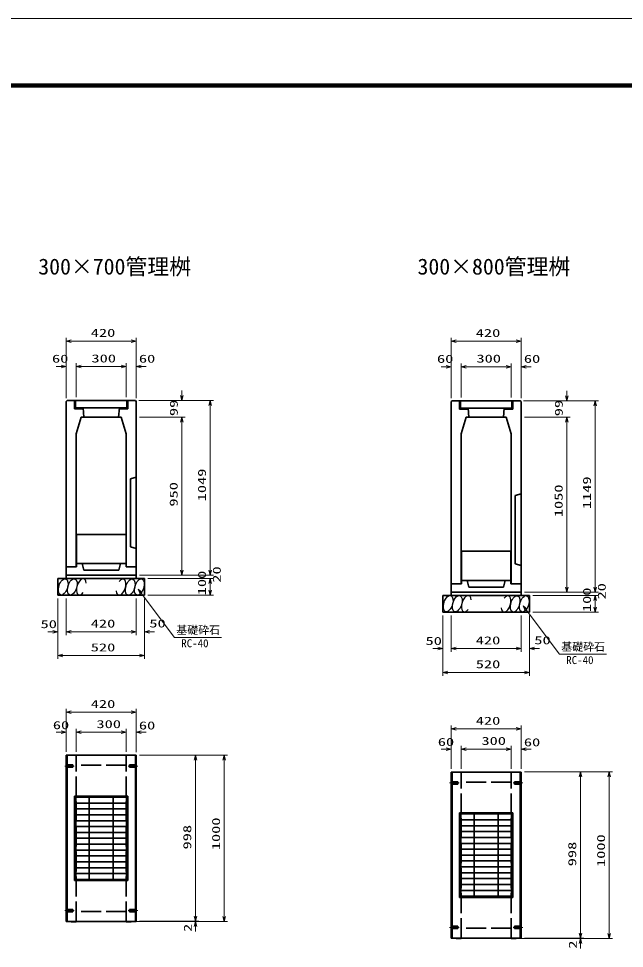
# Model space of a CAD drawing. Units: millimetres on the paper. Extents: x 20 to 1011, y 20 to 614.
# Drawn here: x 504.8 to 686.7, y 334.8 to 614.1 of the extents above; entities that cross this region are included whole.
import ezdxf
from ezdxf.enums import TextEntityAlignment as Align

# ---------------------------------------------------------------- set-up
doc = ezdxf.new("R2010")
doc.units = ezdxf.units.MM
doc.linetypes.add('CHAIN', pattern=[18.5, 12, -1.5, 3.5, -1.5])
doc.linetypes.add('DASHED', pattern=[7.5, 6, -1.5])
for name, color, linetype, lineweight in [('D-BMK（構造物基準線）', 2, 'CHAIN', 18), ('D-STR-DIM（寸法）', 7, 'Continuous', 13), ('D-STR-HTXT(基礎砕石-旗)', 7, 'Continuous', 13), ('D-STR-STRF(グリ)', 7, 'Continuous', 25), ('D-STR（構造物）', 1, 'Continuous', 35), ('D-TTL-LINE（区切線）', 7, 'Continuous', 35), ('D-TTL（外枠）', 2, 'Continuous', 140)]:
    doc.layers.add(name, color=color, linetype=linetype, lineweight=lineweight)
doc.layers.add('D-STR-TXT(文字)', color=7, linetype='Continuous')
doc.styles.add('ＭＳ ゴシック', font='')
doc.styles.get('ＭＳ ゴシック').set_extended_font_data('MS Gothic')

# ---------------------------------------------------------------- blocks, each defined once
blk = doc.blocks.new('_Open30@@SfigorgFlag@@4')
at = {"color": 7, "linetype": 'Continuous', "lineweight": 13}
for p, q in [((-1, 0.2679), (0, 0)), ((0, 0), (-1, -0.2679)), ((0, 0), (-1, 0))]:
    blk.add_line(p, q, dxfattribs=at)

msp = doc.modelspace()

# ---------------------------------------------------------------- linework, layer by layer
at = {"layer": 'D-BMK（構造物基準線）'}
for p, q in [((518.661, 389.593), (521.51, 389.593)), ((540.585, 389.593), (537.735, 389.593)), ((634.226, 384.545), (637.076, 384.545)), ((656.15, 384.545), (653.301, 384.545)), ((518.661, 346.193), (521.51, 346.193)), ((540.585, 346.193), (537.735, 346.193)), ((634.226, 341.145), (637.076, 341.145)), ((656.15, 341.145), (653.301, 341.145))]:
    msp.add_line(p, q, dxfattribs=at)
at = {"layer": 'D-STR-DIM（寸法）'}
for p, q in [((519.123, 510.572), (519.123, 518.263)), ((520.623, 517.263), (538.623, 517.263)), ((540.123, 510.572), (540.123, 518.263)), ((634.688, 510.524), (634.688, 518.215)), ((636.188, 517.215), (654.188, 517.215)), ((655.688, 510.524), (655.688, 518.215)), ((517.623, 509.572), (516.123, 509.572)), ((519.123, 500.108), (519.123, 510.572)), ((522.123, 500.353), (522.123, 510.572)), ((522.123, 500.353), (522.123, 510.572)), ((523.623, 509.572), (525.123, 509.572)), ((523.623, 509.572), (535.623, 509.572)), ((535.623, 509.572), (534.123, 509.572)), ((537.123, 500.353), (537.123, 510.572)), ((537.123, 500.353), (537.123, 510.572)), ((540.123, 500.108), (540.123, 510.572)), ((541.623, 509.572), (543.123, 509.572)), ((633.188, 509.524), (631.688, 509.524)), ((634.688, 500.061), (634.688, 510.524)), ((637.688, 500.306), (637.688, 510.524)), ((637.688, 500.306), (637.688, 510.524)), ((639.188, 509.524), (640.688, 509.524)), ((639.188, 509.524), (651.188, 509.524)), ((651.188, 509.524), (649.688, 509.524)), ((652.688, 500.306), (652.688, 510.524)), ((652.688, 500.306), (652.688, 510.524)), ((655.688, 500.061), (655.688, 510.524)), ((657.188, 509.524), (658.688, 509.524)), ((553.827, 500.853), (553.827, 502.353)), ((669.393, 500.806), (669.393, 502.306)), ((540.873, 499.353), (554.827, 499.353)), ((541.873, 499.353), (563.325, 499.353)), ((562.325, 448.403), (562.325, 497.853)), ((656.438, 499.306), (670.393, 499.306)), ((657.438, 499.306), (678.891, 499.306)), ((677.891, 443.356), (677.891, 497.806)), ((541.123, 494.403), (554.827, 494.403)), ((541.123, 494.403), (554.827, 494.403)), ((656.688, 494.356), (670.393, 494.356)), ((656.688, 494.356), (670.393, 494.356)), ((553.827, 448.403), (553.827, 492.903)), ((553.827, 492.903), (553.827, 491.403)), ((669.393, 443.356), (669.393, 492.856)), ((669.393, 492.856), (669.393, 491.356)), ((562.325, 448.403), (562.325, 449.903)), ((541.123, 446.903), (563.325, 446.903)), ((541.123, 446.903), (554.827, 446.903)), ((541.123, 446.903), (563.325, 446.903)), ((543.623, 445.903), (563.325, 445.903)), ((543.623, 445.903), (563.325, 445.903)), ((562.325, 442.403), (562.325, 444.403)), ((562.325, 444.403), (562.325, 442.903)), ((677.891, 443.356), (677.891, 444.856)), ((656.688, 441.856), (678.891, 441.856)), ((656.688, 441.856), (670.393, 441.856)), ((656.688, 441.856), (678.891, 441.856)), ((516.623, 439.903), (516.623, 428.936)), ((516.623, 438.903), (516.623, 421.779)), ((519.123, 439.903), (519.123, 428.936)), ((519.123, 439.903), (519.123, 428.936)), ((540.123, 439.903), (540.123, 428.936)), ((540.123, 438.903), (540.123, 428.936)), ((542.623, 439.903), (542.623, 428.936)), ((542.623, 438.903), (542.623, 421.779)), ((543.623, 440.903), (563.325, 440.903)), ((659.188, 440.856), (678.891, 440.856)), ((659.188, 440.856), (678.891, 440.856)), ((677.891, 437.356), (677.891, 439.356)), ((677.891, 439.356), (677.891, 437.856)), ((659.188, 435.856), (678.891, 435.856)), ((632.188, 434.856), (632.188, 423.888)), ((632.188, 433.856), (632.188, 416.731)), ((634.688, 434.856), (634.688, 423.888)), ((634.688, 434.856), (634.688, 423.888)), ((655.688, 434.856), (655.688, 423.888)), ((655.688, 433.856), (655.688, 423.888)), ((658.188, 434.856), (658.188, 423.888)), ((658.188, 433.856), (658.188, 416.731)), ((515.123, 429.936), (513.623, 429.936)), ((520.623, 429.936), (538.623, 429.936)), ((520.623, 429.936), (522.123, 429.936)), ((538.623, 429.936), (537.123, 429.936)), ((544.123, 429.936), (545.623, 429.936)), ((630.688, 424.888), (629.188, 424.888)), ((636.188, 424.888), (654.188, 424.888)), ((636.188, 424.888), (637.688, 424.888)), ((654.188, 424.888), (652.688, 424.888)), ((659.688, 424.888), (661.188, 424.888)), ((518.123, 422.779), (541.123, 422.779)), ((633.688, 417.731), (656.688, 417.731)), ((519.123, 400.74), (519.123, 406.79)), ((520.623, 405.79), (538.623, 405.79)), ((540.123, 400.77), (540.123, 406.79)), ((517.623, 399.74), (516.123, 399.74)), ((519.123, 393.843), (519.123, 400.74)), ((522.123, 393.843), (522.123, 400.74)), ((522.123, 393.895), (522.123, 400.74)), ((523.623, 399.74), (535.623, 399.74)), ((523.623, 399.74), (525.123, 399.74)), ((535.623, 399.74), (534.123, 399.74)), ((537.123, 393.843), (537.123, 400.74)), ((537.123, 393.843), (537.123, 400.74)), ((540.123, 393.813), (540.123, 400.74)), ((541.623, 399.74), (543.123, 399.74)), ((634.688, 395.692), (634.688, 401.742)), ((636.188, 400.742), (654.188, 400.742)), ((655.688, 395.722), (655.688, 401.742)), ((633.188, 394.692), (631.688, 394.692)), ((634.688, 388.795), (634.688, 395.692)), ((637.688, 388.795), (637.688, 395.692)), ((637.688, 388.847), (637.688, 395.692)), ((639.188, 394.692), (651.188, 394.692)), ((639.188, 394.692), (640.688, 394.692)), ((651.188, 394.692), (649.688, 394.692)), ((652.688, 388.795), (652.688, 395.692)), ((652.688, 388.795), (652.688, 395.692)), ((655.688, 388.765), (655.688, 395.692)), ((657.188, 394.692), (658.688, 394.692)), ((541.123, 392.873), (558.911, 392.873)), ((557.911, 344.473), (557.911, 391.373)), ((558.911, 392.873), (567.551, 392.873)), ((566.551, 344.373), (566.551, 391.373)), ((656.688, 387.826), (674.477, 387.826)), ((673.477, 339.426), (673.477, 386.326)), ((674.477, 387.826), (683.117, 387.826)), ((682.117, 339.326), (682.117, 386.326)), ((557.911, 344.473), (557.911, 345.973)), ((539.873, 342.873), (558.911, 342.873)), ((541.123, 342.973), (558.911, 342.973)), ((541.123, 342.973), (558.911, 342.973)), ((556.474, 342.873), (567.551, 342.873)), ((557.911, 341.373), (557.911, 339.873)), ((673.477, 339.426), (673.477, 340.926)), ((655.438, 337.826), (674.477, 337.826)), ((656.688, 337.926), (674.477, 337.926)), ((656.688, 337.926), (674.477, 337.926)), ((672.04, 337.826), (683.117, 337.826)), ((673.477, 336.326), (673.477, 334.826))]:
    msp.add_line(p, q, dxfattribs=at)
at = {"layer": 'D-STR-HTXT(基礎砕石-旗)'}
for p, q in [((551.641, 428.206), (541.637, 441.532)), ((667.206, 423.159), (657.202, 436.485)), ((565.744, 428.206), (551.641, 428.206)), ((681.31, 423.159), (667.206, 423.159))]:
    msp.add_line(p, q, dxfattribs=at)
at = {"layer": 'D-STR-STRF(グリ)'}
for centre, major_axis in [((518.217, 443.427), (0.79, 2.421)), ((520.939, 443.427), (0.79, 2.421)), ((538.327, 443.346), (-0.771, -2.427)), ((541.048, 443.367), (-0.771, -2.427)), ((633.783, 438.379), (0.79, 2.421)), ((636.504, 438.379), (0.79, 2.421)), ((653.892, 438.298), (-0.771, -2.427)), ((656.614, 438.32), (-0.771, -2.427))]:
    msp.add_ellipse(centre, major_axis=major_axis, ratio=0.5139, dxfattribs=at)
for centre, major_axis in [((523.679, 443.427), (0.79, 2.421)), ((535.586, 443.324), (-0.771, -2.427)), ((639.245, 438.379), (0.79, 2.421)), ((651.152, 438.276), (-0.771, -2.427))]:
    msp.add_ellipse(centre, major_axis=major_axis, ratio=0.5139, start_param=5.3575563, end_param=10.3750652, dxfattribs=at)
at = {"layer": 'D-STR（構造物）'}
for p, q in [((519.373, 499.353), (519.123, 499.108)), ((519.123, 499.108), (519.123, 445.903)), ((519.373, 499.353), (539.873, 499.353)), ((521.623, 496.853), (521.623, 499.353)), ((521.923, 497.153), (521.923, 499.353)), ((537.358, 497.153), (521.923, 497.153)), ((524.123, 497.153), (521.923, 497.153)), ((524.123, 496.853), (524.123, 497.153)), ((524.173, 497.153), (524.423, 494.403)), ((535.073, 497.153), (534.823, 494.403)), ((535.123, 496.853), (535.123, 497.153)), ((535.123, 497.153), (537.323, 497.153)), ((537.358, 497.153), (537.358, 499.353)), ((537.623, 496.853), (537.623, 499.353)), ((539.873, 499.353), (540.123, 499.108)), ((540.123, 499.108), (540.123, 445.903)), ((634.938, 499.306), (634.688, 499.061)), ((634.688, 499.06), (634.688, 440.856)), ((634.938, 499.306), (655.438, 499.306)), ((637.188, 496.806), (637.188, 499.306)), ((637.488, 497.106), (637.488, 499.306)), ((652.923, 497.106), (652.923, 499.306)), ((653.188, 496.806), (653.188, 499.306)), ((655.438, 499.306), (655.688, 499.061)), ((655.688, 499.061), (655.688, 440.856)), ((524.123, 496.853), (521.623, 496.853)), ((522.123, 489.403), (523.623, 494.403)), ((535.623, 494.403), (523.623, 494.403)), ((535.123, 496.853), (537.623, 496.853)), ((537.123, 489.403), (535.623, 494.403)), ((639.688, 496.806), (637.188, 496.806)), ((652.923, 497.106), (637.488, 497.106)), ((639.688, 497.106), (637.488, 497.106)), ((637.688, 489.356), (639.188, 494.356)), ((651.188, 494.356), (639.188, 494.356)), ((639.688, 496.806), (639.688, 497.106)), ((639.738, 497.106), (639.988, 494.356)), ((650.638, 497.106), (650.388, 494.356)), ((650.688, 496.806), (650.688, 497.106)), ((650.688, 497.106), (652.888, 497.106)), ((650.688, 496.806), (653.188, 496.806)), ((652.688, 489.356), (651.188, 494.356)), ((522.123, 489.403), (522.123, 449.403)), ((537.123, 489.403), (537.123, 449.403)), ((637.688, 489.356), (637.688, 444.356)), ((652.688, 489.356), (652.688, 444.356)), ((538.373, 475.903), (540.123, 476.403)), ((538.373, 475.903), (538.373, 455.403)), ((653.938, 470.856), (655.688, 471.356)), ((653.938, 470.856), (653.938, 450.356)), ((522.173, 459.153), (522.173, 449.403)), ((522.173, 459.153), (537.073, 459.153)), ((537.073, 459.153), (537.073, 449.403)), ((538.373, 455.403), (540.123, 454.903)), ((637.738, 454.106), (637.738, 444.356)), ((637.738, 454.106), (652.638, 454.106)), ((652.638, 454.106), (652.638, 444.356)), ((522.173, 450.403), (537.073, 450.403)), ((524.373, 448.403), (523.873, 450.403)), ((534.873, 448.403), (535.373, 450.403)), ((653.938, 450.356), (655.688, 449.856)), ((519.123, 449.403), (522.173, 449.403)), ((519.123, 449.403), (522.123, 449.403)), ((519.123, 446.903), (540.123, 446.903)), ((524.373, 448.403), (534.873, 448.403)), ((537.073, 449.403), (540.123, 449.403)), ((540.123, 449.403), (537.123, 449.403)), ((516.623, 445.903), (542.623, 445.903)), ((516.623, 445.903), (516.623, 440.903)), ((542.623, 445.903), (542.623, 440.903)), ((634.688, 444.356), (637.738, 444.356)), ((634.688, 444.356), (637.688, 444.356)), ((637.738, 445.356), (652.638, 445.356)), ((639.938, 443.356), (639.438, 445.356)), ((650.438, 443.356), (650.938, 445.356)), ((652.638, 444.356), (655.688, 444.356)), ((655.688, 444.356), (652.688, 444.356)), ((634.688, 441.856), (655.688, 441.856)), ((639.938, 443.356), (650.438, 443.356)), ((516.623, 440.903), (542.623, 440.903)), ((632.188, 440.856), (658.188, 440.856)), ((632.188, 440.856), (632.188, 435.856)), ((658.188, 440.856), (658.188, 435.856)), ((632.188, 435.856), (658.188, 435.856)), ((519.123, 342.943), (519.123, 392.843)), ((540.123, 392.843), (519.123, 392.843)), ((519.373, 342.943), (519.373, 392.843)), ((539.873, 342.943), (539.873, 392.843)), ((540.123, 342.943), (540.123, 392.843)), ((519.123, 389.943), (521.123, 389.943)), ((519.123, 389.243), (521.123, 389.243)), ((521.123, 389.243), (521.123, 389.943)), ((540.123, 389.943), (538.123, 389.943)), ((538.123, 389.243), (538.123, 389.943)), ((540.123, 389.243), (538.123, 389.243)), ((634.688, 337.895), (634.688, 387.795)), ((655.688, 387.795), (634.688, 387.795)), ((634.938, 337.895), (634.938, 387.795)), ((655.438, 337.895), (655.438, 387.795)), ((655.688, 337.895), (655.688, 387.795)), ((634.688, 384.895), (636.688, 384.895)), ((634.688, 384.195), (636.688, 384.195)), ((636.688, 384.195), (636.688, 384.895)), ((655.688, 384.895), (653.688, 384.895)), ((653.688, 384.195), (653.688, 384.895)), ((655.688, 384.195), (653.688, 384.195)), ((521.623, 355.193), (521.623, 380.593)), ((521.623, 380.593), (537.623, 380.593)), ((522.048, 355.538), (522.048, 380.248)), ((522.048, 380.248), (537.198, 380.248)), ((526.048, 355.538), (526.048, 380.248)), ((533.198, 355.538), (533.198, 380.248)), ((537.198, 355.538), (537.198, 380.248)), ((537.623, 355.193), (537.623, 380.593)), ((522.048, 378.483), (537.198, 378.483)), ((522.048, 376.718), (537.198, 376.718)), ((522.048, 374.953), (537.198, 374.953)), ((637.188, 350.145), (637.188, 375.545)), ((637.188, 375.545), (653.188, 375.545)), ((637.613, 350.49), (637.613, 375.2)), ((637.613, 375.2), (652.763, 375.2)), ((641.613, 350.49), (641.613, 375.2)), ((648.763, 350.49), (648.763, 375.2)), ((652.763, 350.49), (652.763, 375.2)), ((653.188, 350.145), (653.188, 375.545)), ((522.048, 373.188), (537.198, 373.188)), ((637.613, 373.435), (652.763, 373.435)), ((637.613, 371.67), (652.763, 371.67)), ((522.048, 371.423), (537.198, 371.423)), ((522.048, 369.658), (537.198, 369.658)), ((637.613, 369.905), (652.763, 369.905)), ((522.048, 367.893), (537.198, 367.893)), ((522.048, 366.128), (537.198, 366.128)), ((637.613, 368.14), (652.763, 368.14)), ((637.613, 366.375), (652.763, 366.375)), ((522.048, 364.363), (537.198, 364.363)), ((637.613, 364.61), (652.763, 364.61)), ((522.048, 362.598), (537.198, 362.598)), ((522.048, 360.833), (537.198, 360.833)), ((637.613, 362.845), (652.763, 362.845)), ((637.613, 361.08), (652.763, 361.08)), ((522.048, 359.068), (537.198, 359.068)), ((637.613, 359.315), (652.763, 359.315)), ((637.613, 357.55), (652.763, 357.55)), ((521.623, 355.193), (537.623, 355.193)), ((522.048, 357.303), (537.198, 357.303)), ((522.048, 355.538), (537.198, 355.538)), ((637.613, 355.785), (652.763, 355.785)), ((637.613, 354.02), (652.763, 354.02)), ((637.613, 352.255), (652.763, 352.255)), ((637.188, 350.145), (653.188, 350.145)), ((637.613, 350.49), (652.763, 350.49)), ((519.123, 346.543), (521.123, 346.543)), ((521.123, 346.543), (521.123, 345.843)), ((540.123, 346.543), (538.123, 346.543)), ((538.123, 346.543), (538.123, 345.843)), ((519.123, 345.843), (521.123, 345.843)), ((540.123, 345.843), (538.123, 345.843)), ((540.123, 342.943), (519.123, 342.943)), ((520.623, 342.843), (520.523, 342.943)), ((522.123, 342.843), (520.623, 342.843)), ((522.123, 342.843), (522.223, 342.943)), ((537.123, 342.843), (537.023, 342.943)), ((537.123, 342.843), (538.623, 342.843)), ((538.623, 342.843), (538.723, 342.943)), ((634.688, 341.495), (636.688, 341.495)), ((634.688, 340.795), (636.688, 340.795)), ((636.688, 341.495), (636.688, 340.795)), ((655.688, 341.495), (653.688, 341.495)), ((653.688, 341.495), (653.688, 340.795)), ((655.688, 340.795), (653.688, 340.795)), ((655.688, 337.895), (634.688, 337.895)), ((636.188, 337.795), (636.088, 337.895)), ((637.688, 337.795), (636.188, 337.795)), ((637.688, 337.795), (637.788, 337.895)), ((652.688, 337.795), (652.588, 337.895)), ((652.688, 337.795), (654.188, 337.795)), ((654.188, 337.795), (654.288, 337.895))]:
    msp.add_line(p, q, dxfattribs=at)
at = {"layer": 'D-STR（構造物）', "linetype": 'DASHED'}
for p, q in [((522.123, 342.943), (522.123, 392.843)), ((537.123, 342.943), (537.123, 392.843)), ((537.123, 389.843), (522.223, 389.843)), ((637.688, 337.895), (637.688, 387.795)), ((652.688, 337.895), (652.688, 387.795)), ((652.688, 384.795), (637.788, 384.795)), ((537.123, 345.943), (522.223, 345.943)), ((652.688, 340.895), (637.788, 340.895))]:
    msp.add_line(p, q, dxfattribs=at)
at = {"layer": 'D-TTL-LINE（区切線）', "lineweight": 18}
msp.add_line((861.1, 614.11), (20.1, 614.11), dxfattribs=at)
at = {"layer": 'D-TTL（外枠）'}
msp.add_line((841, 594.01), (40.2, 594.01), dxfattribs=at)

# ---------------------------------------------------------------- block references
at = {"layer": 'D-STR-DIM（寸法）', "xscale": 1.5, "yscale": 1.5}
for p, rotation in [((519.123, 517.263), 180), ((634.688, 517.215), 180), ((522.123, 509.572), 180), ((522.123, 509.572), 180), ((540.123, 509.572), 180), ((637.688, 509.524), 180), ((637.688, 509.524), 180), ((655.688, 509.524), 180), ((553.827, 499.353), 270), ((669.393, 499.306), 270), ((562.325, 499.353), 90), ((677.891, 499.306), 90), ((553.827, 494.403), 90), ((553.827, 494.403), 90), ((669.393, 494.356), 90), ((669.393, 494.356), 90), ((553.827, 446.903), 270), ((562.325, 446.903), 270), ((562.325, 446.903), 270), ((562.325, 445.903), 90), ((562.325, 445.903), 90), ((562.325, 440.903), 270), ((669.393, 441.856), 270), ((677.891, 441.856), 270), ((677.891, 441.856), 270), ((677.891, 440.856), 90), ((677.891, 440.856), 90), ((677.891, 435.856), 270), ((519.123, 429.936), 180), ((519.123, 429.936), 180), ((542.623, 429.936), 180), ((634.688, 424.888), 180), ((634.688, 424.888), 180), ((658.188, 424.888), 180), ((516.623, 422.779), 180), ((632.188, 417.731), 180), ((519.123, 405.79), 180), ((522.123, 399.74), 180), ((522.123, 399.74), 180), ((540.123, 399.74), 180), ((634.688, 400.742), 180), ((637.688, 394.692), 180), ((637.688, 394.692), 180), ((655.688, 394.692), 180), ((557.911, 392.873), 90), ((566.551, 392.873), 90), ((673.477, 387.826), 90), ((682.117, 387.826), 90), ((557.911, 342.973), 270), ((557.911, 342.973), 270), ((566.551, 342.873), 270), ((557.911, 342.873), 90), ((673.477, 337.926), 270), ((673.477, 337.926), 270), ((682.117, 337.826), 270), ((673.477, 337.826), 90)]:
    msp.add_blockref('_Open30@@SfigorgFlag@@4', p, dxfattribs=dict(at, rotation=rotation))
for p in [(540.123, 517.263), (655.688, 517.215), (519.123, 509.572), (537.123, 509.572), (537.123, 509.572), (634.688, 509.524), (652.688, 509.524), (652.688, 509.524), (516.623, 429.936), (540.123, 429.936), (540.123, 429.936), (632.188, 424.888), (655.688, 424.888), (655.688, 424.888), (542.623, 422.779), (658.188, 417.731), (540.123, 405.79), (519.123, 399.74), (537.123, 399.74), (537.123, 399.74), (655.688, 400.742), (634.688, 394.692), (652.688, 394.692), (652.688, 394.692)]:
    msp.add_blockref('_Open30@@SfigorgFlag@@4', p, dxfattribs=at)
at = {"layer": 'D-STR-HTXT(基礎砕石-旗)', "xscale": 1.5, "yscale": 1.5, "rotation": 126.89552}
for p in [(540.736, 442.732), (656.302, 437.684)]:
    msp.add_blockref('_Open30@@SfigorgFlag@@4', p, dxfattribs=at)

# ---------------------------------------------------------------- texts
at = {"layer": 'D-STR-DIM（寸法）', "style": 'ＭＳ ゴシック', "width": 1.5}
for s, p in [('420', (526.498, 517.8)), ('420', (642.063, 517.752)), ('60', (514.858, 510.033)), ('300', (526.706, 510.109)), ('60', (540.942, 510.033)), ('60', (630.424, 509.985)), ('300', (642.271, 510.062)), ('60', (656.508, 509.985)), ('50', (511.425, 430.303)), ('420', (526.498, 430.474)), ('50', (544.074, 430.511)), ('50', (626.99, 425.256)), ('420', (642.063, 425.426)), ('50', (659.64, 425.463)), ('520', (526.498, 423.316)), ('520', (642.063, 418.269)), ('420', (526.498, 406.327)), ('60', (515.108, 399.958)), ('300', (528.206, 400.277)), ('60', (540.942, 399.864)), ('420', (642.063, 401.28)), ('60', (630.674, 394.91)), ('300', (643.771, 395.23)), ('60', (656.508, 394.816))]:
    msp.add_text(s, height=2.405, dxfattribs=at).set_placement(p, align=Align.BOTTOM_LEFT)
for s, p in [('99', (553.336, 494.725)), ('99', (668.902, 494.677)), ('1049', (561.788, 469.124)), ('1149', (677.353, 466.784)), ('950', (553.29, 467.528)), ('1050', (668.855, 464.356)), ('100', (561.788, 440.903)), ('20', (566.24, 444.685)), ('20', (681.805, 439.637)), ('100', (677.353, 435.856)), ('998', (557.374, 364.548)), ('1000', (566.014, 364.332)), ('1000', (681.579, 359.284)), ('998', (672.939, 359.501)), ('2', (557.549, 339.785)), ('2', (673.115, 334.738))]:
    msp.add_text(s, height=2.405, rotation=90, dxfattribs=at).set_placement(p, align=Align.BOTTOM_LEFT)
at = {"layer": 'D-STR-HTXT(基礎砕石-旗)', "style": 'ＭＳ ゴシック'}
for s, p in [('基礎砕石', (552.176, 428.543)), ('RC-40', (553.664, 424.556)), ('基礎砕石', (667.741, 423.495)), ('RC-40', (669.229, 419.509))]:
    msp.add_text(s, height=2.405, dxfattribs=at).set_placement(p, align=Align.BOTTOM_LEFT)
at = {"layer": 'D-STR-TXT(文字)', "style": 'ＭＳ ゴシック'}
for s, p in [('300×700管理桝', (510.728, 535.781)), ('300×800管理桝', (624.569, 535.781))]:
    msp.add_text(s, height=4.811, dxfattribs=at).set_placement(p, align=Align.BOTTOM_LEFT)

doc.saveas('drawing.dxf')
